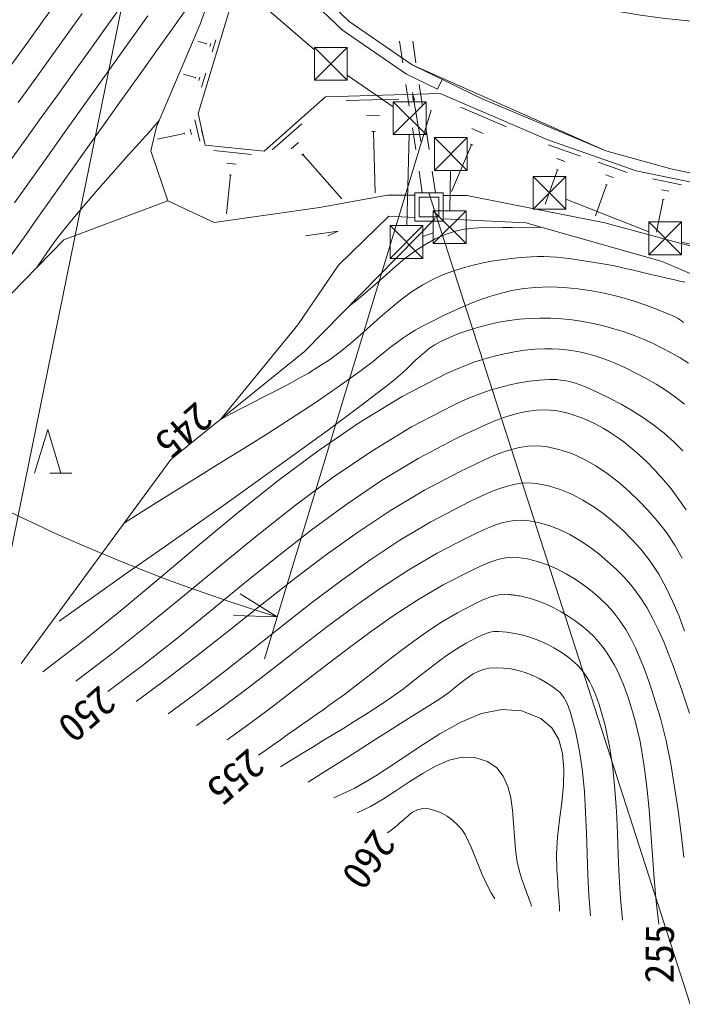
# Model space of a CAD drawing. Units: millimetres, scale not verified. Extents: x 40000 to 680000, y 20000 to 380000.
# Drawn here: x 444786 to 475034, y 232739 to 278011 of the extents above; entities that cross this region are included whole.
import ezdxf
from ezdxf.enums import TextEntityAlignment as Align

# ---------------------------------------------------------------- set-up
doc = ezdxf.new("R2010")
doc.units = ezdxf.units.MM
doc.header["$LTSCALE"] = 1000
for name, color, linetype, lineweight in [('M-BGD', 7, 'Continuous', 13), ('M-BMK-ROW', 30, 'Continuous', 13), ('M-STR-HTXT', 7, 'Continuous', 13)]:
    doc.layers.add(name, color=color, linetype=linetype, lineweight=lineweight)
doc.styles.add('ＭＳ ゴシック', font='')
doc.styles.get('ＭＳ ゴシック').set_extended_font_data('MS Gothic')

# ---------------------------------------------------------------- blocks, each defined once
blk = doc.blocks.new('filled_arrow')
at = {"color": 0, "linetype": 'Continuous', "lineweight": -2}
blk.add_solid([(7.5, 1.25), (0, 0), (7.5, -1.25)], dxfattribs=at)

msp = doc.modelspace()

# ---------------------------------------------------------------- linework, layer by layer
at = {"layer": 'M-BGD'}
for p, q in [((459833, 277930), (456391, 281234)), ((459516, 277542), (456032, 280886)), ((453690, 279660), (453017, 277806)), ((454407, 278620), (452923, 273729)), ((453017, 277806), (451025, 273123)), ((462446, 275522), (459516, 277542)), ((462698, 275955), (459833, 277930)), ((453734, 277090), (453568, 276542)), ((453322, 276916), (452908, 277042)), ((453327, 276933), (453317, 276899)), ((453507, 276934), (453466, 276797)), ((462271, 276046), (462121, 277035)), ((462877, 276046), (462728, 277035)), ((471552, 272031), (462698, 275955)), ((465895, 274409), (462698, 275955)), ((452799, 275370), (452266, 275532)), ((452805, 275390), (452793, 275350)), ((453012, 275391), (452964, 275234)), ((453273, 275570), (453081, 274940)), ((463856, 274840), (462446, 275522)), ((464074, 275290), (463856, 274840)), ((462569, 274068), (462420, 275057)), ((463176, 274069), (463027, 275058)), ((455944, 272011), (458745, 274493)), ((458745, 274493), (463977, 274644)), ((459694, 274320), (462091, 274389)), ((462717, 274699), (463104, 272455)), ((463977, 274644), (468895, 272527)), ((471552, 272031), (465895, 274409)), ((464908, 274025), (467014, 273119)), ((452780, 273449), (452999, 272466)), ((452923, 273729), (453245, 272280)), ((460613, 273627), (461213, 273644)), ((450772, 272027), (451025, 273123)), ((452567, 273015), (452622, 272769)), ((456314, 272072), (457660, 273265)), ((462868, 272091), (462719, 273079)), ((463475, 272091), (463325, 273080)), ((465426, 273054), (465952, 272827)), ((452300, 272826), (451079, 272555)), ((452293, 272857), (452306, 272796)), ((453090, 272975), (453143, 272736)), ((460859, 272914), (461009, 272918)), ((460934, 272916), (461015, 270112)), ((453245, 272280), (455944, 272011)), ((457176, 272115), (457513, 272413)), ((465417, 272309), (464500, 270178)), ((465351, 272337), (465483, 272280)), ((468895, 272527), (472930, 271108)), ((468915, 272308), (470386, 271791)), ((451543, 269745), (450772, 272027)), ((453649, 272038), (455360, 271868)), ((457661, 271823), (457745, 271897)), ((457703, 271860), (459490, 269843)), ((469311, 271672), (469679, 271543)), ((474514, 271209), (471552, 272031)), ((454240, 271461), (454667, 271419)), ((471195, 271506), (472520, 271040)), ((478619, 270326), (474514, 271209)), ((454402, 270927), (454226, 269153)), ((454349, 270932), (454456, 270922)), ((463167, 270113), (463017, 271102)), ((463773, 270114), (463624, 271103)), ((469340, 271166), (468785, 269587)), ((469294, 271182), (469386, 271150)), ((471552, 270934), (471884, 270818)), ((472930, 271108), (476813, 270307)), ((473673, 270751), (475002, 270477)), ((471578, 270479), (471079, 269057)), ((471537, 270493), (471620, 270464)), ((461584, 270001), (458471, 269445)), ((462820, 269998), (461584, 270001)), ((465201, 269993), (464120, 269995)), ((471496, 268736), (465201, 269993)), ((474089, 270249), (474421, 270181)), ((474131, 269825), (474214, 269808)), ((446791, 267959), (451543, 269745)), ((453658, 268759), (451543, 269745)), ((458471, 269445), (453658, 268759)), ((474173, 269816), (473862, 268309)), ((457792, 262866), (463760, 268942)), ((461636, 269042), (462821, 268987)), ((464121, 268925), (467901, 268747)), ((467901, 268747), (474116, 266979)), ((471496, 268736), (475949, 267543)), ((459321, 268359), (457836, 268147)), ((459321, 268359), (458847, 268140)), ((446791, 267959), (437946, 258894)), ((474116, 266979), (476416, 265979)), ((457482, 264085), (453950, 259763)), ((451679, 257929), (457792, 262866)), ((445460, 257303), (446060, 259303)), ((446060, 259303), (446660, 257303)), ((451679, 257929), (444848, 248619)), ((446160, 257303), (447160, 257303))]:
    msp.add_line(p, q, dxfattribs=at)
for points in [[(440022, 261021), (440574, 261808), (441127, 262596), (441679, 263383), (442231, 264171), (442784, 264958), (443336, 265746), (443889, 266533), (444442, 267319), (444996, 268106), (445551, 268891), (446326, 269986), (447103, 271080), (447880, 272173), (448657, 273266), (449436, 274358), (450214, 275450), (450993, 276542), (451772, 277634), (452550, 278726), (453329, 279819)], [(446531, 278927), (445814, 277927), (445098, 276927), (444380, 275927)], [(444272, 271458), (445019, 272500), (445767, 273543), (446515, 274586), (447262, 275629), (448009, 276672), (448757, 277715), (449504, 278758)], [(444538, 269653), (445299, 270722), (446061, 271790), (446823, 272858), (447586, 273926), (448349, 274994), (449112, 276061), (449875, 277128), (450638, 278196)], [(444711, 274228), (445444, 275246), (446175, 276265), (446907, 277283), (447638, 278302)], [(445556, 266694), (445657, 266838), (445756, 266983), (445854, 267128), (445953, 267273), (446052, 267418), (446151, 267563), (446252, 267707), (446354, 267849), (446458, 267990), (446565, 268130), (447001, 268676), (447446, 269216), (447899, 269748), (448359, 270276), (448822, 270800), (449289, 271322), (449756, 271843), (450223, 272364), (450688, 272888), (451149, 273414)], [(457482, 264085), (459334, 266800), (461636, 269042)], [(459821, 264932), (460258, 265274), (460685, 265635), (461105, 266007), (461524, 266381), (461947, 266750), (462376, 267106), (462818, 267440), (463276, 267743), (463754, 268008), (464258, 268227), (464673, 268356), (465097, 268444), (465528, 268499), (465964, 268527), (466405, 268536), (466849, 268532), (467293, 268524), (467738, 268519), (468179, 268523), (468618, 268543)], [(475156, 266031), (475003, 266063), (474851, 266096), (474698, 266130), (474332, 266213), (473967, 266299), (473602, 266386), (473237, 266475), (472872, 266562), (472507, 266646), (472141, 266727), (471773, 266803), (471405, 266872), (471035, 266934), (470747, 266979), (470458, 267024), (470168, 267068), (469878, 267108), (469588, 267144), (469297, 267174), (469006, 267195), (468715, 267207), (468424, 267207), (468133, 267195), (467681, 267160), (467228, 267114), (466774, 267057), (466323, 266985), (465874, 266899), (465430, 266796), (464991, 266676), (464559, 266537), (464135, 266377), (463721, 266196), (463187, 265913), (462680, 265588), (462193, 265229), (461723, 264845), (461262, 264444), (460806, 264035), (460350, 263626), (459887, 263226), (459413, 262843), (458922, 262486), (458448, 262176), (457964, 261881), (457472, 261600), (456974, 261329), (456472, 261066), (455966, 260807), (455459, 260551), (454953, 260293), (454450, 260031), (453950, 259763)], [(449559, 255040), (450644, 255729), (451736, 256410), (452831, 257086), (453927, 257760), (455021, 258437), (456111, 259120), (457193, 259814), (458266, 260522), (459326, 261248), (460371, 261997), (460645, 262203), (460915, 262414), (461184, 262629), (461452, 262844), (461721, 263057), (461993, 263265), (462270, 263467), (462552, 263659), (462842, 263839), (463140, 264005), (463632, 264257), (464131, 264504), (464636, 264742), (465148, 264966), (465666, 265172), (466190, 265357), (466720, 265515), (467255, 265643), (467796, 265737), (468343, 265793), (468983, 265812), (469625, 265791), (470266, 265732), (470906, 265638), (471542, 265512), (472173, 265356), (472797, 265174), (473413, 264968), (474019, 264741), (474614, 264496), (474718, 264447), (474817, 264391), (474914, 264329), (475008, 264262), (475101, 264192)], [(446576, 250543), (448104, 251635), (449638, 252719), (451175, 253799), (452712, 254878), (454248, 255959), (455780, 257045), (457306, 258140), (458823, 259246), (460328, 260368), (461821, 261507), (462038, 261686), (462248, 261874), (462454, 262069), (462658, 262266), (462862, 262463), (463069, 262655), (463281, 262838), (463502, 263010), (463732, 263166), (463976, 263302), (464403, 263502), (464840, 263683), (465287, 263842), (465742, 263982), (466203, 264101), (466669, 264199), (467138, 264277), (467610, 264335), (468082, 264373), (468553, 264390), (469038, 264386), (469524, 264358), (470009, 264309), (470492, 264239), (470973, 264148), (471449, 264037), (471921, 263907), (472386, 263759), (472844, 263593), (473293, 263410), (473711, 263224), (474126, 263024), (474536, 262810), (474938, 262581), (475329, 262334)], [(445839, 248239), (447663, 249635), (449454, 251085), (451227, 252565), (452996, 254053), (454773, 255525), (456574, 256960), (458411, 258333), (460298, 259622), (462250, 260805), (464279, 261857), (464701, 262048), (465132, 262224), (465571, 262385), (466015, 262530), (466465, 262657), (466920, 262765), (467378, 262853), (467838, 262920), (468300, 262966), (468763, 262988), (469091, 262986), (469420, 262969), (469749, 262936), (470076, 262889), (470402, 262827), (470725, 262751), (471044, 262662), (471360, 262561), (471670, 262448), (471974, 262324), (472451, 262111), (472924, 261882), (473392, 261636), (473850, 261372), (474296, 261089), (474727, 260785), (475139, 260461)], [(447338, 247810), (449042, 249100), (450718, 250437), (452378, 251801), (454034, 253172), (455698, 254529), (457382, 255853), (459098, 257122), (460859, 258317), (462677, 259418), (464563, 260404), (464979, 260596), (465402, 260775), (465833, 260941), (466270, 261091), (466712, 261225), (467158, 261340), (467609, 261436), (468062, 261509), (468517, 261560), (468973, 261586), (469145, 261587), (469317, 261578), (469489, 261561), (469660, 261536), (469831, 261503), (470000, 261463), (470167, 261416), (470332, 261363), (470495, 261303), (470654, 261238), (471190, 260998), (471722, 260739), (472247, 260460), (472761, 260161), (473261, 259841), (473745, 259499), (474208, 259133), (474649, 258744), (475062, 258329)], [(475221, 255631), (474658, 256426), (474526, 256592), (474391, 256756), (474254, 256919), (474115, 257079), (473974, 257238), (473830, 257394), (473684, 257549), (473535, 257700), (473384, 257850), (473231, 257997), (472953, 258250), (472665, 258496), (472367, 258733), (472060, 258958), (471744, 259170), (471420, 259368), (471087, 259549), (470747, 259713), (470399, 259856), (470044, 259979), (469974, 260000), (469904, 260021), (469834, 260040), (469763, 260059), (469692, 260077), (469621, 260094), (469549, 260109), (469478, 260124), (469406, 260138), (469334, 260151), (468861, 260201), (468387, 260191), (467914, 260129), (467443, 260023), (466974, 259880), (466509, 259709), (466050, 259516), (465596, 259309), (465151, 259097), (464714, 258886), (462977, 257978), (461302, 256966), (459677, 255869), (458092, 254705), (456536, 253492), (454999, 252249), (453469, 250994), (451935, 249745), (450386, 248520), (448812, 247338)], [(450096, 246886), (451559, 247957), (453001, 249066), (454430, 250194), (455857, 251329), (457289, 252452), (458737, 253550), (460209, 254606), (461715, 255605), (463264, 256532), (464865, 257370), (465239, 257553), (465620, 257739), (466006, 257922), (466398, 258094), (466794, 258248), (467194, 258379), (467596, 258478), (468001, 258540), (468407, 258557), (468814, 258523), (469409, 258395), (469988, 258201), (470549, 257947), (471091, 257642), (471613, 257293), (472115, 256906), (472595, 256490), (473053, 256051), (473488, 255597), (473899, 255135), (474323, 254595), (474700, 254023), (475037, 253423)], [(451553, 246324), (452887, 247298), (454202, 248305), (455505, 249330), (456805, 250361), (458112, 251382), (459431, 252380), (460774, 253340), (462146, 254248), (463558, 255090), (465017, 255853), (465335, 256008), (465659, 256165), (465988, 256320), (466322, 256465), (466659, 256595), (466999, 256706), (467342, 256790), (467687, 256844), (468033, 256861), (468380, 256836), (468931, 256727), (469469, 256561), (469994, 256342), (470502, 256077), (470993, 255772), (471466, 255432), (471918, 255063), (472349, 254672), (472757, 254264), (473140, 253844), (473579, 253289), (473967, 252699), (474309, 252079), (474615, 251435), (474890, 250773), (475144, 250097)], [(452852, 245778), (454072, 246652), (455276, 247556), (456470, 248477), (457662, 249402), (458858, 250319), (460066, 251214), (461295, 252076), (462549, 252892), (463838, 253650), (465168, 254336), (465432, 254463), (465700, 254591), (465972, 254717), (466247, 254835), (466525, 254942), (466806, 255033), (467089, 255103), (467374, 255148), (467661, 255164), (467948, 255147), (468453, 255057), (468948, 254916), (469432, 254730), (469903, 254502), (470360, 254238), (470802, 253943), (471226, 253622), (471631, 253280), (472017, 252922), (472381, 252553), (472759, 252117), (473102, 251654), (473413, 251166), (473696, 250659), (473954, 250135), (474193, 249598), (474414, 249053), (474623, 248503), (474824, 247952), (475019, 247405), (475367, 246341)], [(454261, 245135), (455358, 245920), (456438, 246732), (457510, 247558), (458580, 248389), (459654, 249211), (460739, 250015), (461842, 250789), (462969, 251522), (464126, 252202), (465320, 252819), (465528, 252918), (465739, 253019), (465954, 253117), (466171, 253209), (466391, 253292), (466612, 253363), (466836, 253418), (467061, 253455), (467287, 253470), (467514, 253460), (467975, 253389), (468430, 253276), (468877, 253124), (469314, 252936), (469739, 252717), (470150, 252469), (470546, 252196), (470925, 251901), (471284, 251589), (471621, 251263), (471930, 250920), (472209, 250552), (472462, 250164), (472691, 249759), (472899, 249339), (473089, 248909), (473265, 248470), (473429, 248028), (473583, 247584), (473732, 247143), (474042, 246117), (474299, 245078), (474512, 244028), (474691, 242969), (474844, 241904), (474982, 240835), (475113, 239764)], [(473966, 236709), (473845, 237748), (473752, 238794), (473675, 239843), (473602, 240894), (473521, 241942), (473420, 242986), (473287, 244022), (473109, 245048), (472876, 246060), (472573, 247056), (472466, 247357), (472350, 247657), (472224, 247955), (472089, 248249), (471942, 248537), (471783, 248817), (471612, 249088), (471426, 249348), (471226, 249596), (471010, 249830), (470738, 250090), (470450, 250337), (470147, 250569), (469831, 250785), (469504, 250983), (469167, 251163), (468821, 251323), (468467, 251462), (468107, 251579), (467743, 251672), (467677, 251686), (467612, 251699), (467546, 251711), (467480, 251723), (467413, 251733), (467347, 251743), (467281, 251751), (467214, 251759), (467147, 251766), (467081, 251772), (466914, 251776), (466748, 251763), (466583, 251735), (466419, 251695), (466256, 251644), (466095, 251584), (465936, 251518), (465779, 251447), (465624, 251374), (465472, 251301), (464767, 250935), (464085, 250532), (463422, 250097), (462772, 249637), (462134, 249160), (461502, 248671), (460872, 248177), (460242, 247686), (459606, 247203), (458962, 246736), (458635, 246505), (458308, 246275), (457981, 246044), (457654, 245813), (457327, 245582), (457000, 245351), (456674, 245120), (456347, 244889), (456020, 244658), (455693, 244427)], [(456693, 243898), (457172, 244195), (457653, 244490), (458134, 244783), (458615, 245077), (459096, 245371), (459576, 245666), (460055, 245964), (460532, 246264), (461006, 246568), (461478, 246876), (461895, 247164), (462304, 247466), (462707, 247777), (463107, 248092), (463508, 248405), (463913, 248713), (464323, 249010), (464743, 249291), (465176, 249550), (465623, 249784), (465720, 249831), (465819, 249877), (465919, 249921), (466020, 249962), (466123, 249999), (466226, 250031), (466331, 250057), (466436, 250075), (466542, 250084), (466648, 250084), (467021, 250052), (467394, 249992), (467765, 249907), (468130, 249797), (468489, 249664), (468839, 249508), (469177, 249331), (469503, 249133), (469812, 248916), (470104, 248681), (470267, 248526), (470418, 248358), (470556, 248179), (470683, 247990), (470799, 247792), (470904, 247588), (471001, 247379), (471089, 247166), (471170, 246952), (471244, 246738), (471515, 245789), (471718, 244826), (471863, 243850), (471962, 242865), (472030, 241872), (472077, 240875), (472115, 239876), (472158, 238879), (472217, 237884), (472305, 236896)], [(457950, 243191), (458554, 243574), (459158, 243957), (459762, 244341), (460366, 244725), (460970, 245108), (461574, 245492), (462178, 245874), (462783, 246257), (463388, 246638), (463994, 247018), (464212, 247167), (464425, 247329), (464635, 247500), (464845, 247673), (465057, 247841), (465272, 247999), (465493, 248139), (465723, 248256), (465962, 248344), (466215, 248396), (466544, 248419), (466876, 248408), (467209, 248367), (467540, 248297), (467867, 248200), (468186, 248078), (468497, 247935), (468795, 247770), (469078, 247588), (469344, 247390), (469428, 247315), (469505, 247233), (469574, 247144), (469638, 247049), (469695, 246950), (469748, 246847), (469795, 246741), (469838, 246634), (469878, 246526), (469914, 246418), (470167, 245519), (470353, 244606), (470483, 243682), (470571, 242748), (470626, 241808), (470662, 240863), (470690, 239917), (470722, 238972), (470770, 238030), (470845, 237093)], [(459131, 242482), (460084, 242924), (461048, 243491), (462019, 244129), (462992, 244785), (463962, 245405), (464923, 245936), (465871, 246325), (466801, 246517), (467707, 246460), (468585, 246100), (469079, 245674), (469398, 245138), (469572, 244510), (469632, 243811), (469609, 243059), (469533, 242274), (469434, 241476), (469342, 240684), (469289, 239918), (469305, 239198), (469321, 239009), (469336, 238821), (469350, 238633), (469363, 238444), (469376, 238256), (469388, 238067), (469400, 237878), (469412, 237690), (469425, 237501), (469438, 237313)], [(460199, 241802), (460796, 242082), (461396, 242434), (461998, 242828), (462600, 243232), (463201, 243615), (463800, 243947), (464396, 244196), (464987, 244332), (465572, 244323), (466150, 244138), (466565, 243849), (466865, 243465), (467072, 243004), (467206, 242481), (467287, 241914), (467337, 241319), (467376, 240715), (467425, 240116), (467504, 239542), (467635, 239007), (467684, 238859), (467734, 238712), (467785, 238564), (467837, 238418), (467890, 238271), (467943, 238124), (467996, 237978), (468050, 237831), (468103, 237685), (468155, 237538)], [(466476, 237870), (466307, 238144), (466155, 238429), (466017, 238721), (465889, 239018), (465767, 239320), (465648, 239622), (465527, 239924), (465401, 240224), (465267, 240518), (465120, 240807), (464971, 241035), (464778, 241255), (464550, 241460), (464296, 241642), (464025, 241794), (463746, 241907), (463466, 241974), (463196, 241987), (462943, 241939), (462717, 241822), (462598, 241731), (462483, 241635), (462370, 241536), (462258, 241435), (462147, 241335), (462034, 241235), (461920, 241139), (461803, 241047), (461681, 240961), (461555, 240882)]]:
    msp.add_lwpolyline(points, dxfattribs=at)
for points in [[(462820, 270113), (464120, 270114), (464122, 268814), (462822, 268813)], [(463020, 269913), (463920, 269914), (463921, 269014), (463021, 269013)]]:
    msp.add_lwpolyline(points, close=True, dxfattribs=at)
msp.add_arc((480664, 330186), 52500, 236.1265, 271.809, dxfattribs=at)
at = {"layer": 'M-BMK-ROW'}
for p, q in [((454703, 279699), (458237, 276646)), ((458237, 275248), (458237, 276748)), ((458237, 276748), (459737, 276748)), ((459737, 276748), (458237, 275248)), ((459737, 275248), (458237, 276748)), ((459737, 276748), (459737, 275248)), ((459737, 275483), (461840, 274038)), ((459737, 275248), (458237, 275248)), ((461840, 272773), (461840, 274273)), ((461840, 274273), (463340, 274273)), ((463340, 274273), (461840, 272773)), ((463340, 272773), (461840, 274273)), ((463340, 274273), (463340, 272773)), ((463340, 272773), (461840, 272773)), ((462571, 272773), (462465, 268612)), ((463716, 271131), (463716, 272631)), ((463716, 272631), (465216, 272631)), ((465216, 272631), (463716, 271131)), ((465216, 271131), (463716, 272631)), ((465216, 272631), (465216, 271131)), ((465216, 271131), (463716, 271131)), ((464429, 269291), (464456, 271131)), ((468224, 269359), (468224, 270859)), ((468224, 270859), (469724, 270859)), ((469724, 270859), (468224, 269359)), ((469724, 269359), (468224, 270859)), ((469724, 270859), (469724, 269359)), ((469724, 269815), (473506, 268328)), ((463668, 267791), (463668, 269291)), ((463668, 269291), (465168, 269291)), ((465168, 269291), (463668, 267791)), ((465168, 267791), (463668, 269291)), ((465168, 269291), (465168, 267791)), ((469724, 269359), (468224, 269359)), ((461696, 267112), (461696, 268612)), ((461696, 268612), (463196, 268612)), ((463196, 268612), (461696, 267112)), ((463196, 267112), (461696, 268612)), ((463196, 268612), (463196, 267112)), ((473506, 267283), (473506, 268783)), ((473506, 268783), (475006, 268783)), ((475006, 268783), (473506, 267283)), ((475006, 267283), (473506, 268783)), ((475006, 268783), (475006, 267283)), ((463668, 268282), (463196, 268120)), ((465168, 267791), (463668, 267791)), ((475006, 267860), (475770, 267684)), ((463196, 267112), (461696, 267112)), ((475006, 267283), (473506, 267283))]:
    msp.add_line(p, q, dxfattribs=at)
at = {"layer": 'M-STR-HTXT'}
for p, q in [((443055, 247378), (451150, 286937)), ((463566, 273883), (455959, 248835)), ((463470, 270113), (478000, 225000)), ((456540, 250749), (454842, 251805)), ((454541, 250815), (456540, 250749))]:
    msp.add_line(p, q, dxfattribs=at)
msp.add_arc((480664, 330186), 83020, 218.59908, 253.10763, dxfattribs=at)

# ---------------------------------------------------------------- block references
at = {"layer": 'M-BGD', "xscale": 50, "yscale": 50, "rotation": 279.8}
msp.add_blockref('filled_arrow', (462717, 274699), dxfattribs=at)

# ---------------------------------------------------------------- texts
at = {"layer": 'M-BGD', "style": 'ＭＳ ゴシック'}
for s, rotation, p in [('245', 221.22, (453289, 260132)), ('250', 221.22, (448867, 247171)), ('255', 220.643, (455668, 244292)), ('260', 234.817, (461508, 240742))]:
    msp.add_text(s, height=1320, rotation=rotation, dxfattribs=at).set_placement(p, align=Align.MIDDLE_LEFT)
msp.add_text('255', height=1320, rotation=89.543, dxfattribs=at).set_placement((474002, 236702), align=Align.MIDDLE_RIGHT)

doc.saveas('drawing.dxf')
